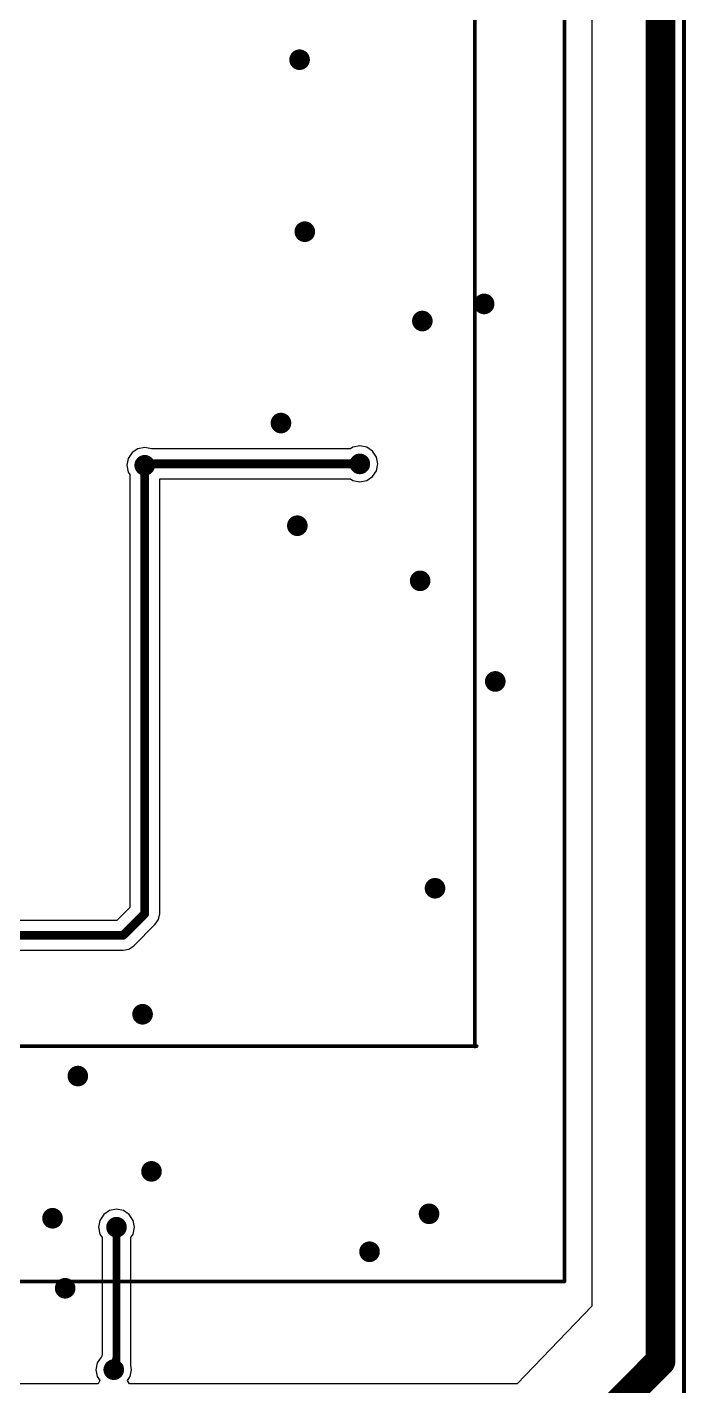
# Model space of a CAD drawing. Header units: inches. Extents: x 32166 to 66782, y 2386 to 7162.
# Drawn here: x 32957.6 to 33182.4, y 3026.5 to 3490 of the extents above; entities that cross this region are included whole.
import ezdxf

# ---------------------------------------------------------------- set-up
doc = ezdxf.new("R2010")
doc.units = ezdxf.units.IN
doc.header["$LTSCALE"] = 0.64311
doc.header["$MEASUREMENT"] = 0
for name, color, linetype in [('KEEPOUTLAYER', 6, 'CONTINUOUS'), ('MIDLAYER1', 16, 'CONTINUOUS'), ('MIDLAYER2', 76, 'CONTINUOUS'), ('MULTILAYER', 9, 'CONTINUOUS'), ('TOPLAYER', 1, 'CONTINUOUS'), ('TOPOVERLAY', 2, 'CONTINUOUS'), ('TOPSOLDER', 216, 'CONTINUOUS')]:
    doc.layers.add(name, color=color, linetype=linetype)

msp = doc.modelspace()

# ---------------------------------------------------------------- linework, layer by layer
at = {"layer": 'KEEPOUTLAYER', "const_width": 1.28}
msp.add_lwpolyline([(33181.81, 2983.06), (33181.81, 3738.23)], dxfattribs=at)
at = {"layer": 'MIDLAYER1', "const_width": 2.5}
for points in [[(33049.35, 3478.86, 1), (33051.85, 3478.86, 1)], [(33051.12, 3420.19, 1), (33053.62, 3420.19, 1)], [(33112.34, 3395.55, 1), (33114.84, 3395.55, 1)], [(33091.26, 3389.71, 1), (33093.76, 3389.71, 1)], [(33043, 3354.91, 1), (33045.5, 3354.91, 1)], [(32996.49, 3340.5, 1), (32998.99, 3340.5, 1)], [(33069.92, 3340.98, 1), (33072.42, 3340.98, 1)], [(33048.58, 3319.89, 1), (33051.08, 3319.89, 1)], [(33090.49, 3301.09, 1), (33092.99, 3301.09, 1)], [(33116.15, 3266.77, 1), (33118.65, 3266.77, 1)], [(33095.57, 3196.22, 1), (33098.07, 3196.22, 1)], [(32995.75, 3153.23, 1), (32998.25, 3153.23, 1)], [(32973.65, 3132.15, 1), (32976.15, 3132.15, 1)], [(32998.8, 3099.64, 1), (33001.3, 3099.64, 1)], [(33093.54, 3085.16, 1), (33096.04, 3085.16, 1)], [(32965.02, 3083.64, 1), (32967.52, 3083.64, 1)], [(32986.86, 3080.59, 1), (32989.36, 3080.59, 1)], [(33073.22, 3072.21, 1), (33075.72, 3072.21, 1)], [(32969.34, 3059.76, 1), (32971.84, 3059.76, 1)], [(32985.92, 3031.98, 1), (32988.42, 3031.98, 1)]]:
    msp.add_lwpolyline(points, format="xyb", close=True, dxfattribs=at)
at = {"layer": 'MIDLAYER2', "const_width": 2.5}
for points in [[(33049.35, 3478.86, 1), (33051.85, 3478.86, 1)], [(33051.12, 3420.19, 1), (33053.62, 3420.19, 1)], [(33112.34, 3395.55, 1), (33114.84, 3395.55, 1)], [(33091.26, 3389.71, 1), (33093.76, 3389.71, 1)], [(33043, 3354.91, 1), (33045.5, 3354.91, 1)], [(32996.49, 3340.5, 1), (32998.99, 3340.5, 1)], [(33069.92, 3340.98, 1), (33072.42, 3340.98, 1)], [(33048.58, 3319.89, 1), (33051.08, 3319.89, 1)], [(33090.49, 3301.09, 1), (33092.99, 3301.09, 1)], [(33116.15, 3266.77, 1), (33118.65, 3266.77, 1)], [(33095.57, 3196.22, 1), (33098.07, 3196.22, 1)], [(32995.75, 3153.23, 1), (32998.25, 3153.23, 1)], [(32973.65, 3132.15, 1), (32976.15, 3132.15, 1)], [(32998.8, 3099.64, 1), (33001.3, 3099.64, 1)], [(33093.54, 3085.16, 1), (33096.04, 3085.16, 1)], [(32965.02, 3083.64, 1), (32967.52, 3083.64, 1)], [(32986.86, 3080.59, 1), (32989.36, 3080.59, 1)], [(33073.22, 3072.21, 1), (33075.72, 3072.21, 1)], [(32969.34, 3059.76, 1), (32971.84, 3059.76, 1)], [(32985.92, 3031.98, 1), (32988.42, 3031.98, 1)]]:
    msp.add_lwpolyline(points, format="xyb", close=True, dxfattribs=at)
at = {"layer": 'MULTILAYER', "const_width": 2.5}
for points in [[(33049.35, 3478.86, 1), (33051.85, 3478.86, 1)], [(33051.12, 3420.19, 1), (33053.62, 3420.19, 1)], [(33112.34, 3395.55, 1), (33114.84, 3395.55, 1)], [(33091.26, 3389.71, 1), (33093.76, 3389.71, 1)], [(33043, 3354.91, 1), (33045.5, 3354.91, 1)], [(32996.49, 3340.5, 1), (32998.99, 3340.5, 1)], [(33069.92, 3340.98, 1), (33072.42, 3340.98, 1)], [(33048.58, 3319.89, 1), (33051.08, 3319.89, 1)], [(33090.49, 3301.09, 1), (33092.99, 3301.09, 1)], [(33116.15, 3266.77, 1), (33118.65, 3266.77, 1)], [(33095.57, 3196.22, 1), (33098.07, 3196.22, 1)], [(32995.75, 3153.23, 1), (32998.25, 3153.23, 1)], [(32973.65, 3132.15, 1), (32976.15, 3132.15, 1)], [(32998.8, 3099.64, 1), (33001.3, 3099.64, 1)], [(33093.54, 3085.16, 1), (33096.04, 3085.16, 1)], [(32965.02, 3083.64, 1), (32967.52, 3083.64, 1)], [(32986.86, 3080.59, 1), (32989.36, 3080.59, 1)], [(33073.22, 3072.21, 1), (33075.72, 3072.21, 1)], [(32969.34, 3059.76, 1), (32971.84, 3059.76, 1)], [(32985.92, 3031.98, 1), (32988.42, 3031.98, 1)]]:
    msp.add_lwpolyline(points, format="xyb", close=True, dxfattribs=at)
at = {"layer": 'TOPLAYER'}
for p, q in [((33150.32, 3678.68), (33150.32, 3053.64)), ((32997.74, 3346.62), (32995.4, 3346.15)), ((33000.08, 3346.15), (32997.74, 3346.62)), ((33068.83, 3346.63), (33068, 3346.08)), ((33071.17, 3347.1), (33068.83, 3346.63)), ((33073.51, 3346.63), (33071.17, 3347.1)), ((33075.49, 3345.3), (33073.51, 3346.63)), ((32992.09, 3342.84), (32991.62, 3340.5)), ((32993.42, 3344.82), (32992.09, 3342.84)), ((32995.4, 3346.15), (32993.42, 3344.82)), ((33000.19, 3346.08), (33000.08, 3346.15)), ((33068, 3346.08), (33000.19, 3346.08)), ((33076.82, 3343.32), (33075.49, 3345.3)), ((33077.28, 3340.98), (33076.82, 3343.32)), ((32991.62, 3340.5), (32992.09, 3338.16)), ((32992.09, 3338.16), (32992.64, 3337.33)), ((32992.64, 3337.33), (32992.64, 3189.64)), ((33075.49, 3336.65), (33076.82, 3338.64)), ((33076.82, 3338.64), (33077.28, 3340.98)), ((33002.84, 3187.52), (33002.84, 3335.88)), ((33002.84, 3335.88), (33068, 3335.88)), ((33068, 3335.88), (33068.83, 3335.33)), ((33068.83, 3335.33), (33071.17, 3334.86)), ((33071.17, 3334.86), (33073.51, 3335.33)), ((33073.51, 3335.33), (33075.49, 3336.65)), ((32992.64, 3189.64), (32988.26, 3185.26)), ((32988.26, 3185.26), (32865.91, 3185.26)), ((33001.35, 3183.92), (33002.45, 3185.57)), ((33002.45, 3185.57), (33002.84, 3187.52)), ((33002.84, 3187.52), (33002.84, 3187.52)), ((33002.84, 3187.52), (33002.84, 3187.52)), ((33002.84, 3187.52), (33002.84, 3187.52)), ((32993.98, 3176.55), (33001.35, 3183.92)), ((32865.91, 3175.06), (32990.37, 3175.06)), ((32990.37, 3175.06), (32992.33, 3175.45)), ((32992.33, 3175.45), (32993.98, 3176.55)), ((32993.98, 3176.55), (32993.98, 3176.55)), ((32993.98, 3176.55), (32993.98, 3176.55)), ((32982.46, 3082.93), (32981.99, 3080.59)), ((32983.79, 3084.92), (32982.46, 3082.93)), ((32985.77, 3086.24), (32983.79, 3084.92)), ((32988.11, 3086.71), (32985.77, 3086.24)), ((32990.45, 3086.24), (32988.11, 3086.71)), ((32992.44, 3084.92), (32990.45, 3086.24)), ((32993.76, 3082.93), (32992.44, 3084.92)), ((32994.23, 3080.59), (32993.76, 3082.93)), ((32981.99, 3080.59), (32982.46, 3078.25)), ((32982.46, 3078.25), (32983.25, 3077.07)), ((32992.97, 3077.07), (32993.76, 3078.25)), ((32993.76, 3078.25), (32994.23, 3080.59)), ((32983.25, 3077.07), (32983.25, 3037.05)), ((32992.97, 3037.23), (32992.97, 3077.07)), ((33150.32, 3053.64), (33124.9, 3027.14)), ((32982.84, 3036.3), (32981.52, 3034.32)), ((32982.98, 3036.39), (32982.84, 3036.3)), ((32983.25, 3037.05), (32982.98, 3036.39)), ((32992.97, 3037.22), (32992.98, 3037.23)), ((32992.98, 3037.23), (32992.97, 3037.23)), ((32992.97, 3033.54), (32992.97, 3037.22)), ((32981.52, 3034.32), (32981.05, 3031.98)), ((32981.05, 3031.98), (32981.52, 3029.64)), ((32992.82, 3029.64), (32993.28, 3031.98)), ((32993.28, 3031.98), (32992.97, 3033.54)), ((32981.84, 3027.14), (32744.86, 3027.14)), ((32981.52, 3029.64), (32982.44, 3028.26)), ((32982.44, 3028.26), (32981.84, 3027.14)), ((32991.9, 3028.26), (32992.82, 3029.64)), ((32992.5, 3027.14), (32991.9, 3028.26)), ((33124.9, 3027.14), (32992.5, 3027.14))]:
    msp.add_line(p, q, dxfattribs=at)
for points, const_width in [([(33173.79, 3034.87), (33173.79, 3651.58)], 10.16), ([(32997.74, 3340.5), (32998.22, 3340.98)], 3), ([(32997.74, 3187.52), (32997.74, 3340.5)], 3), ([(32998.22, 3340.98), (33071.17, 3340.98)], 3), ([(32990.37, 3180.16), (32997.74, 3187.52)], 3), ([(32862.74, 3180.16), (32990.37, 3180.16)], 3), ([(32988.11, 3032.92), (32988.11, 3080.59)], 2.54), ([(33137.06, 2998.14), (33173.79, 3034.87)], 10.16), ([(32987.17, 3031.98), (32988.11, 3032.92)], 2.54)]:
    msp.add_lwpolyline(points, dxfattribs=dict(at, const_width=const_width))
for points, const_width in [([(33049.35, 3478.86, 1), (33051.85, 3478.86, 1)], 2.5), ([(33051.12, 3420.19, 1), (33053.62, 3420.19, 1)], 2.5), ([(33112.34, 3395.55, 1), (33114.84, 3395.55, 1)], 2.5), ([(33091.26, 3389.71, 1), (33093.76, 3389.71, 1)], 2.5), ([(33043, 3354.91, 1), (33045.5, 3354.91, 1)], 2.5), ([(32996.49, 3340.5, 1), (32998.99, 3340.5, 1)], 2.5), ([(32996.99, 3340.5, 1), (32998.49, 3340.5, 1)], 1.5), ([(32996.99, 3340.5, 1), (32998.49, 3340.5, 1)], 1.5), ([(32997.47, 3340.98, 1), (32998.97, 3340.98, 1)], 1.5), ([(32997.47, 3340.98, 1), (32998.97, 3340.98, 1)], 1.5), ([(33069.92, 3340.98, 1), (33072.42, 3340.98, 1)], 2.5), ([(33070.42, 3340.98, 1), (33071.92, 3340.98, 1)], 1.5), ([(33048.58, 3319.89, 1), (33051.08, 3319.89, 1)], 2.5), ([(33090.49, 3301.09, 1), (33092.99, 3301.09, 1)], 2.5), ([(33116.15, 3266.77, 1), (33118.65, 3266.77, 1)], 2.5), ([(33095.57, 3196.22, 1), (33098.07, 3196.22, 1)], 2.5), ([(32996.99, 3187.52, 1), (32998.49, 3187.52, 1)], 1.5), ([(32996.99, 3187.52, 1), (32998.49, 3187.52, 1)], 1.5), ([(32989.63, 3180.16, 1), (32991.12, 3180.16, 1)], 1.5), ([(32989.63, 3180.16, 1), (32991.12, 3180.16, 1)], 1.5), ([(32995.75, 3153.23, 1), (32998.25, 3153.23, 1)], 2.5), ([(32973.65, 3132.15, 1), (32976.15, 3132.15, 1)], 2.5), ([(32998.8, 3099.64, 1), (33001.3, 3099.64, 1)], 2.5), ([(33093.54, 3085.16, 1), (33096.04, 3085.16, 1)], 2.5), ([(32965.02, 3083.64, 1), (32967.52, 3083.64, 1)], 2.5), ([(32986.86, 3080.59, 1), (32989.36, 3080.59, 1)], 2.5), ([(32986.61, 3079.72, 1), (32987.88, 3079.72, 1)], 1.27), ([(32987.48, 3080.59, 1), (32988.75, 3080.59, 1)], 1.27), ([(32987.48, 3077.62, 1), (32988.75, 3077.62, 1)], 1.27), ([(32987.48, 3077.62, 1), (32988.75, 3077.62, 1)], 1.27), ([(32988.35, 3079.72, 1), (32989.62, 3079.72, 1)], 1.27), ([(33073.22, 3072.21, 1), (33075.72, 3072.21, 1)], 2.5), ([(32969.34, 3059.76, 1), (32971.84, 3059.76, 1)], 2.5), ([(32987.48, 3037.23, 1), (32988.75, 3037.23, 1)], 1.27), ([(33171.25, 3034.87, 1), (33176.33, 3034.87, 1)], 5.08), ([(33171.25, 3034.87, 1), (33176.33, 3034.87, 1)], 5.08), ([(32985.92, 3031.98, 1), (32988.42, 3031.98, 1)], 2.5), ([(32985.66, 3032.85, 1), (32986.93, 3032.85, 1)], 1.27), ([(32986.53, 3031.98, 1), (32987.8, 3031.98, 1)], 1.27), ([(32987.48, 3032.92, 1), (32988.75, 3032.92, 1)], 1.27), ([(32987.48, 3032.92, 1), (32988.75, 3032.92, 1)], 1.27)]:
    msp.add_lwpolyline(points, format="xyb", close=True, dxfattribs=dict(at, const_width=const_width))
at = {"layer": 'TOPLAYER', "const_width": 2.54}
for points in [[(32987.24, 3079.72, -0.198912), (32988.11, 3077.62)], [(32988.11, 3077.62, -0.198912), (32988.98, 3079.72)], [(32988.11, 3037.23, -0.198912), (32986.3, 3032.85)]]:
    msp.add_lwpolyline(points, format="xyb", dxfattribs=at)
at = {"layer": 'TOPOVERLAY', "const_width": 1.28}
for points in [[(33141.01, 3062.06), (33141.01, 3664.66)], [(33110.41, 3142.23), (33110.41, 3631.83)], [(32743.81, 3142.36), (33111.01, 3142.36)], [(32713.81, 3062.06), (33141.01, 3062.06)]]:
    msp.add_lwpolyline(points, dxfattribs=at)
at = {"layer": 'TOPOVERLAY', "const_width": 0.638}
for points in [[(33110.09, 3142.23, 1), (33110.73, 3142.23, 1)], [(33110.69, 3142.36, 1), (33111.33, 3142.36, 1)], [(33140.69, 3062.06, 1), (33141.33, 3062.06, 1)], [(33140.69, 3062.06, 1), (33141.33, 3062.06, 1)]]:
    msp.add_lwpolyline(points, format="xyb", close=True, dxfattribs=at)
at = {"layer": 'TOPSOLDER', "const_width": 3.52}
for points in [[(33048.84, 3478.86, 1), (33052.35, 3478.86, 1)], [(33050.62, 3420.19, 1), (33054.13, 3420.19, 1)], [(33111.83, 3395.55, 1), (33115.35, 3395.55, 1)], [(33090.75, 3389.71, 1), (33094.26, 3389.71, 1)], [(33042.49, 3354.91, 1), (33046, 3354.91, 1)], [(32995.98, 3340.5, 1), (32999.5, 3340.5, 1)], [(33069.41, 3340.98, 1), (33072.93, 3340.98, 1)], [(33048.08, 3319.89, 1), (33051.59, 3319.89, 1)], [(33089.99, 3301.09, 1), (33093.5, 3301.09, 1)], [(33115.64, 3266.77, 1), (33119.16, 3266.77, 1)], [(33095.07, 3196.22, 1), (33098.58, 3196.22, 1)], [(32995.24, 3153.23, 1), (32998.76, 3153.23, 1)], [(32973.15, 3132.15, 1), (32976.66, 3132.15, 1)], [(32998.29, 3099.64, 1), (33001.81, 3099.64, 1)], [(32964.51, 3083.64, 1), (32968.03, 3083.64, 1)], [(33093.03, 3085.16, 1), (33096.55, 3085.16, 1)], [(32986.35, 3080.59, 1), (32989.87, 3080.59, 1)], [(33072.71, 3072.21, 1), (33076.23, 3072.21, 1)], [(32968.83, 3059.76, 1), (32972.34, 3059.76, 1)], [(32985.41, 3031.98, 1), (32988.93, 3031.98, 1)]]:
    msp.add_lwpolyline(points, format="xyb", close=True, dxfattribs=at)

doc.saveas('drawing.dxf')
